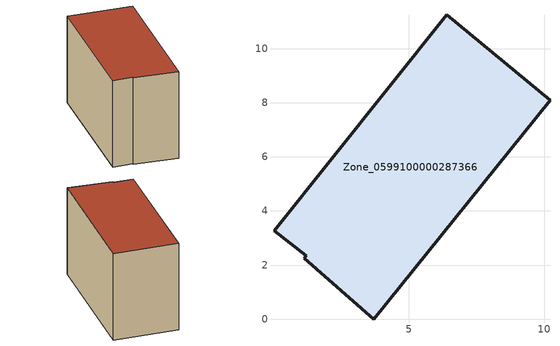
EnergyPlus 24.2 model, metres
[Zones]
Zone_0599100000287366
 floor ground (C_G): 1.14,2.25 1.21,2.35 0.02,3.27 6.4,11.25 10.22,8.09 3.7,0 z0
 wall outside (C_F): 3.7,0 10.22,8.09 6.4,11.25 0.02,3.27 1.21,2.35 1.14,2.25 3.7,0 z0:7.09
 roof outside (C_R): 1.21,2.35 1.14,2.25 3.7,0 10.22,8.09 6.4,11.25 0.02,3.27 z7.09
[BUILDING]
Pand.0599100000287366: North Axis=0; Terrain=City; Loads Convergence Tolerance Value=0.04; Temperature Convergence Tolerance Value=0.4; Solar Distribution=FullExterior; Maximum Number of Warmup Days=25; Minimum Number of Warmup Days=1
[Site:Location]
Rotterdam.The.Hague.AP_ZH_NLD Design_Conditions: Latitude=51.96; Longitude=4.45; Time Zone=1; Elevation=-4.5
[SITE:GROUNDTEMPERATURE:BUILDINGSURFACE]
18, 18, 18, 18, 18, 18, 18, 18, 18, 18, 18, 18
[MATERIAL] Thermal Absorptance=0.9; Solar Absorptance=0.7; Visible Absorptance=0.7
Name | Roughness | Thickness | Conductivity | Density | Specific Heat
G.D.1965 | MediumSmooth | 0.15 | 1 | 540 | 1210
F.D.1965 | Rough | 0.3 | 0.857143 | 1920 | 840
R.D.1965 | MediumRough | 0.2 | 0.08 | 1500 | 1000
[CONSTRUCTION]
C_G: G.D.1965
C_F: F.D.1965
C_R: R.D.1965
[ZONE]
Zone_0599100000287366: Type=1; Multiplier=1; Ceiling Height=Autocalculate; Volume=Autocalculate; Floor Area=autocalculate; Part of Total Floor Area=Yes
[ZONEINFILTRATION:DESIGNFLOWRATE]
Infil_Zone_0599100000287366: Zone or ZoneList or Space or SpaceList=Zone_0599100000287366; Schedule=AlwaysOn; Design Flow Rate Calculation Method=Flow/Area; Flow Rate per Floor Area=0.0042; Constant Term Coefficient=1; Temperature Term Coefficient=0; Velocity Term Coefficient=0; Velocity Squared Term Coefficient=0
[HVACTEMPLATE:ZONE:IDEALLOADSAIRSYSTEM]
Zone_0599100000287366: Maximum Heating Supply Air Temperature=50; Minimum Cooling Supply Air Temperature=13; Maximum Heating Supply Air Humidity Ratio=0.0156; Minimum Cooling Supply Air Humidity Ratio=0.0077; Heating Limit=NoLimit; Cooling Limit=NoLimit; Dehumidification Control Type=ConstantSensibleHeatRatio; Cooling Sensible Heat Ratio=0.7; Dehumidification Setpoint=60; Humidification Control Type=None; Humidification Setpoint=30; Outdoor Air Method=None; Outdoor Air Flow Rate per Person=0.00944; Outdoor Air Flow Rate per Zone Floor Area=0; Outdoor Air Flow Rate per Zone=0; Demand Controlled Ventilation Type=None; Outdoor Air Economizer Type=NoEconomizer; Heat Recovery Type=None; Sensible Heat Recovery Effectiveness=0.7; Latent Heat Recovery Effectiveness=0.65
[ZONECONTROL:THERMOSTAT]
ThermostatControl_Zone_0599100000287366: Zone or ZoneList=Zone_0599100000287366; Control Type Schedule=DualSetpointControlType; Control 1=Thermostat_Zone_0599100000287366; Temperature Difference Between Cutout And Setpoint=0
[THERMOSTATSETPOINT:DUALSETPOINT]
Thermostat_Zone_0599100000287366: Heating Setpoint Temperature Schedule=HeatingSetpoint_Zone_0599100000287366; Cooling Setpoint Temperature Schedule=CoolingSetpoint_Zone_0599100000287366
[SCHEDULE:COMPACT]
HeatingSetpoint_Zone_0599100000287366: Through: 12/31, For: AllDays, Until: 24:00, 21
CoolingSetpoint_Zone_0599100000287366: Through: 12/31, For: AllDays, Until: 24:00, 24
DualSetpointControlType: Through: 12/31, For: AllDays, Until: 24:00, 4
AlwaysOn: Through: 12/31, For: AllDays, Until: 24:00, 1
